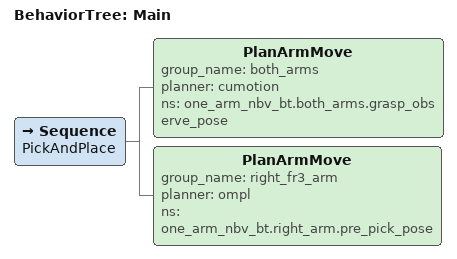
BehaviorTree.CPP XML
<?xml version="1.0"?>
<root main_tree_to_execute="Main">
  <BehaviorTree ID="Main">

    <Sequence name="PickAndPlace">

      <!-- Move both arms to home position first -->

      <!-- Move both arms to perception/observation pose -->
      <!-- This uses dual-arm coordinated planning with cuMotion -->
      <PlanArmMove
          group_name="both_arms"
          planner="cumotion"
          ns="one_arm_nbv_bt.both_arms.grasp_observe_pose"/>

      <PlanArmMove
          group_name="right_fr3_arm"
          planner="ompl"
          ns="one_arm_nbv_bt.right_arm.pre_pick_pose"/>

    </Sequence>

  </BehaviorTree>
</root>
